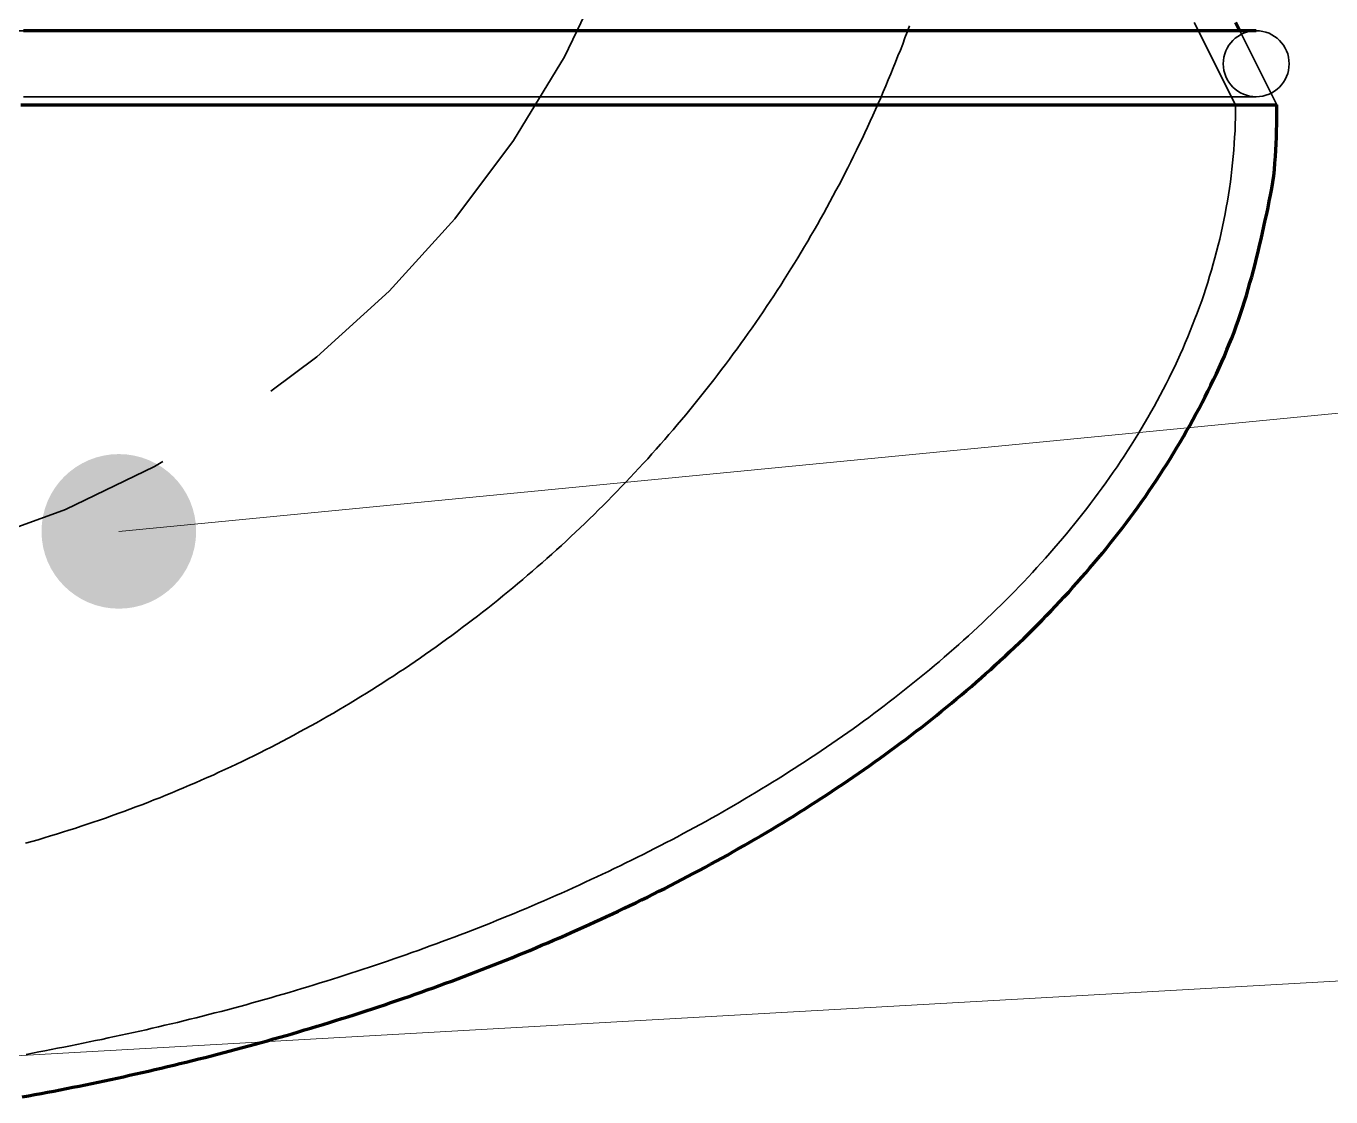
# Model space of a CAD drawing. Header units: millimetres. Extents: x 0 to 2208, y 0 to 420.
# Drawn here: x 94.6 to 104.73, y 146.68 to 154.99 of the extents above; entities that cross this region are included whole.
import ezdxf

# ---------------------------------------------------------------- set-up
doc = ezdxf.new("R2010")
doc.units = ezdxf.units.MM
doc.linetypes.add('IRAM-E-TRAZOS', pattern=[5, 4, -1])
for name, color, linetype, lineweight in [('01-VISIBLE', 7, 'CONTINUOUS', 70), ('02-OCULTA', 4, 'IRAM-E-TRAZOS', 35), ('08-FINA', 5, 'CONTINUOUS', 18)]:
    doc.layers.add(name, color=color, linetype=linetype, lineweight=lineweight)

msp = doc.modelspace()

# ---------------------------------------------------------------- hatches: boundary and pattern name
at = {"layer": '08-FINA'}
h = msp.add_hatch(color=7, dxfattribs=at)
h.dxf.hatch_style = 1
edge = h.paths.add_edge_path()
edge.add_arc((95.323, 151.066), 0.6, 0, 360)

# ---------------------------------------------------------------- linework, layer by layer
at = {"layer": '01-VISIBLE'}
msp.add_line((104.021, 154.952), (103.989, 155.016), dxfattribs=at)
for points in [[(104.149, 154.952), (104.081, 154.952), (104.013, 154.952), (103.944, 154.952), (103.876, 154.952), (103.808, 154.952), (103.739, 154.952), (103.671, 154.952), (103.603, 154.952), (103.534, 154.952), (103.466, 154.952), (103.398, 154.952), (103.329, 154.952), (103.261, 154.952), (103.193, 154.952), (103.124, 154.952), (103.056, 154.952), (102.988, 154.952), (102.919, 154.952), (102.851, 154.952), (102.783, 154.952), (102.714, 154.952), (102.646, 154.952), (102.578, 154.952), (102.509, 154.952), (102.441, 154.952), (102.373, 154.952), (102.304, 154.952), (102.236, 154.952), (102.168, 154.952), (102.099, 154.952), (102.031, 154.952), (101.963, 154.952), (101.894, 154.952), (101.826, 154.952), (101.758, 154.952), (101.69, 154.952), (101.621, 154.952), (101.553, 154.952), (101.485, 154.952), (101.416, 154.952), (101.348, 154.952), (101.28, 154.952), (101.211, 154.952), (101.143, 154.952), (101.075, 154.952), (101.006, 154.952), (100.938, 154.952), (100.87, 154.952), (100.801, 154.952), (100.733, 154.952), (100.665, 154.952), (100.596, 154.952), (100.528, 154.952), (100.46, 154.952), (100.391, 154.952), (100.323, 154.952), (100.255, 154.952), (100.186, 154.952), (100.118, 154.952), (100.05, 154.952), (99.981, 154.952), (99.913, 154.952), (99.845, 154.952), (99.776, 154.952), (99.708, 154.952), (99.64, 154.952), (99.571, 154.952), (99.503, 154.952), (99.435, 154.952), (99.366, 154.952), (99.298, 154.952), (99.23, 154.952), (99.161, 154.952), (99.093, 154.952), (99.025, 154.952), (98.956, 154.952), (98.888, 154.952), (98.82, 154.952), (98.751, 154.952), (98.683, 154.952), (98.615, 154.952), (98.547, 154.952), (98.478, 154.952), (98.41, 154.952), (98.342, 154.952), (98.273, 154.952), (98.205, 154.952), (98.137, 154.952), (98.068, 154.952), (98, 154.952), (97.932, 154.952), (97.863, 154.952), (97.795, 154.952), (97.727, 154.952), (97.658, 154.952), (97.59, 154.952), (97.522, 154.952), (97.453, 154.952), (97.385, 154.952), (97.317, 154.952), (97.248, 154.952), (97.18, 154.952), (97.112, 154.952), (97.043, 154.952), (96.975, 154.952), (96.907, 154.952), (96.838, 154.952), (96.77, 154.952), (96.702, 154.952), (96.633, 154.952), (96.565, 154.952), (96.497, 154.952), (96.428, 154.952), (96.36, 154.952), (96.292, 154.952), (96.223, 154.952), (96.155, 154.952), (96.087, 154.952), (96.018, 154.952), (95.95, 154.952), (95.882, 154.952), (95.813, 154.952), (95.745, 154.952), (95.677, 154.952), (95.608, 154.952), (95.54, 154.952), (95.472, 154.952), (95.403, 154.952), (95.335, 154.952), (95.267, 154.952), (95.198, 154.952), (95.13, 154.952), (95.062, 154.952), (94.994, 154.952), (94.925, 154.952), (94.857, 154.952), (94.789, 154.952), (94.72, 154.952), (94.652, 154.952), (94.584, 154.952)], [(104.149, 154.952), (104.128, 154.952), (104.106, 154.952), (104.085, 154.952), (104.064, 154.952), (104.042, 154.952), (104.021, 154.952)], [(94.562, 154.376), (94.632, 154.376), (94.701, 154.376), (94.77, 154.376), (94.839, 154.376), (94.908, 154.376), (94.977, 154.376), (95.046, 154.376), (95.115, 154.376), (95.185, 154.376), (95.254, 154.376), (95.323, 154.376), (95.392, 154.376), (95.461, 154.376), (95.53, 154.376), (95.599, 154.376), (95.668, 154.376), (95.738, 154.376), (95.807, 154.376), (95.876, 154.376), (95.945, 154.376), (96.014, 154.376), (96.083, 154.376), (96.152, 154.376), (96.221, 154.376), (96.291, 154.376), (96.36, 154.376), (96.429, 154.376), (96.498, 154.376), (96.567, 154.376), (96.636, 154.376), (96.705, 154.376), (96.774, 154.376), (96.844, 154.376), (96.913, 154.376), (96.982, 154.376), (97.051, 154.376), (97.12, 154.376), (97.189, 154.376), (97.258, 154.376), (97.327, 154.376), (97.397, 154.376), (97.466, 154.376), (97.535, 154.376), (97.604, 154.376), (97.673, 154.376), (97.742, 154.376), (97.811, 154.376), (97.88, 154.376), (97.95, 154.376), (98.019, 154.376), (98.088, 154.376), (98.157, 154.376), (98.226, 154.376), (98.295, 154.376), (98.364, 154.376), (98.433, 154.376), (98.503, 154.376), (98.572, 154.376), (98.641, 154.376), (98.71, 154.376), (98.779, 154.376), (98.848, 154.376), (98.917, 154.376), (98.986, 154.376), (99.056, 154.376), (99.125, 154.376), (99.194, 154.376), (99.263, 154.376), (99.332, 154.376), (99.401, 154.376), (99.47, 154.376), (99.539, 154.376), (99.609, 154.376), (99.678, 154.376), (99.747, 154.376), (99.816, 154.376), (99.885, 154.376), (99.954, 154.376), (100.023, 154.376), (100.092, 154.376), (100.162, 154.376), (100.231, 154.376), (100.3, 154.376), (100.369, 154.376), (100.438, 154.376), (100.507, 154.376), (100.576, 154.376), (100.645, 154.376), (100.715, 154.376), (100.784, 154.376), (100.853, 154.376), (100.922, 154.376), (100.991, 154.376), (101.06, 154.376), (101.129, 154.376), (101.198, 154.376), (101.268, 154.376), (101.337, 154.376), (101.406, 154.376), (101.475, 154.376), (101.544, 154.376), (101.613, 154.376), (101.682, 154.376), (101.751, 154.376), (101.821, 154.376), (101.89, 154.376), (101.959, 154.376), (102.028, 154.376), (102.097, 154.376), (102.166, 154.376), (102.235, 154.376), (102.304, 154.376), (102.374, 154.376), (102.443, 154.376), (102.512, 154.376), (102.581, 154.376), (102.65, 154.376), (102.719, 154.376), (102.788, 154.376), (102.857, 154.376), (102.927, 154.376), (102.996, 154.376), (103.065, 154.376), (103.134, 154.376), (103.203, 154.376), (103.272, 154.376), (103.341, 154.376), (103.41, 154.376), (103.48, 154.376), (103.549, 154.376), (103.618, 154.376), (103.687, 154.376), (103.756, 154.376), (103.825, 154.376), (103.894, 154.376), (103.963, 154.376), (104.033, 154.376), (104.102, 154.376), (104.171, 154.376), (104.24, 154.376), (104.309, 154.376)], [(94.572, 146.676), (94.621, 146.685), (94.67, 146.694), (94.72, 146.704), (94.769, 146.713), (94.818, 146.722), (94.867, 146.732), (94.917, 146.741), (94.966, 146.751), (95.015, 146.761), (95.064, 146.771), (95.113, 146.781), (95.162, 146.791), (95.211, 146.802), (95.26, 146.812), (95.309, 146.823), (95.358, 146.833), (95.407, 146.844), (95.456, 146.855), (95.505, 146.866), (95.554, 146.877), (95.602, 146.889), (95.651, 146.9), (95.7, 146.912), (95.749, 146.923), (95.797, 146.935), (95.846, 146.947), (95.895, 146.959), (95.943, 146.971), (95.992, 146.983), (96.041, 146.996), (96.089, 147.008), (96.138, 147.021), (96.186, 147.033), (96.234, 147.046), (96.283, 147.059), (96.331, 147.072), (96.38, 147.086), (96.428, 147.099), (96.476, 147.112), (96.524, 147.126), (96.573, 147.14), (96.621, 147.153), (96.669, 147.167), (96.717, 147.182), (96.765, 147.196), (96.813, 147.21), (96.861, 147.225), (96.909, 147.239), (96.957, 147.254), (97.005, 147.269), (97.053, 147.284), (97.1, 147.299), (97.148, 147.314), (97.196, 147.329), (97.243, 147.345), (97.291, 147.361), (97.339, 147.376), (97.386, 147.392), (97.434, 147.408), (97.481, 147.424), (97.528, 147.441), (97.576, 147.457), (97.623, 147.474), (97.67, 147.49), (97.717, 147.507), (97.765, 147.524), (97.812, 147.541), (97.859, 147.558), (97.906, 147.576), (97.953, 147.593), (98, 147.611), (98.047, 147.629), (98.093, 147.647), (98.14, 147.665), (98.187, 147.683), (98.233, 147.701), (98.28, 147.72), (98.327, 147.738), (98.373, 147.757), (98.419, 147.776), (98.466, 147.795), (98.512, 147.814), (98.558, 147.833), (98.604, 147.853), (98.651, 147.872), (98.697, 147.892), (98.743, 147.912), (98.789, 147.932), (98.834, 147.952), (98.88, 147.973), (98.926, 147.993), (98.972, 148.014), (99.017, 148.034), (99.063, 148.055), (99.108, 148.076), (99.154, 148.098), (99.199, 148.119), (99.244, 148.141), (99.289, 148.162), (99.335, 148.184), (99.38, 148.206), (99.425, 148.228), (99.469, 148.25), (99.514, 148.273), (99.559, 148.295), (99.604, 148.318), (99.648, 148.341), (99.693, 148.364), (99.737, 148.387), (99.781, 148.411), (99.826, 148.434), (99.87, 148.458), (99.914, 148.482), (99.958, 148.506), (100.002, 148.53), (100.046, 148.554), (100.089, 148.579), (100.133, 148.604), (100.176, 148.628), (100.22, 148.653), (100.263, 148.679), (100.306, 148.704), (100.35, 148.729), (100.393, 148.755), (100.435, 148.781), (100.478, 148.807), (100.521, 148.833), (100.564, 148.859), (100.606, 148.886), (100.649, 148.913), (100.691, 148.94), (100.733, 148.967), (100.775, 148.994), (100.817, 149.021), (100.859, 149.049), (100.901, 149.077), (100.942, 149.104), (100.984, 149.133), (101.025, 149.161), (101.066, 149.189), (101.107, 149.218), (101.148, 149.247), (101.189, 149.276), (101.23, 149.305), (101.271, 149.334), (101.311, 149.364), (101.351, 149.394), (101.392, 149.424), (101.432, 149.454), (101.472, 149.484), (101.511, 149.515), (101.551, 149.545), (101.59, 149.576), (101.63, 149.607), (101.669, 149.638), (101.708, 149.67), (101.747, 149.702), (101.785, 149.733), (101.824, 149.765), (101.862, 149.798), (101.901, 149.83), (101.939, 149.863), (101.976, 149.896), (102.014, 149.929), (102.052, 149.962), (102.089, 149.995), (102.126, 150.029), (102.163, 150.063), (102.2, 150.097), (102.236, 150.131), (102.273, 150.166), (102.309, 150.2), (102.345, 150.235), (102.381, 150.27), (102.416, 150.305), (102.452, 150.341), (102.487, 150.377), (102.522, 150.412), (102.557, 150.449), (102.591, 150.485), (102.626, 150.521), (102.66, 150.558), (102.694, 150.595), (102.727, 150.632), (102.761, 150.669), (102.794, 150.707), (102.827, 150.745), (102.859, 150.783), (102.892, 150.821), (102.924, 150.859), (102.956, 150.898), (102.988, 150.937), (103.019, 150.976), (103.05, 151.015), (103.081, 151.055), (103.112, 151.094), (103.142, 151.134), (103.172, 151.174), (103.202, 151.215), (103.231, 151.255), (103.26, 151.296), (103.289, 151.337), (103.317, 151.378), (103.345, 151.42), (103.373, 151.462), (103.401, 151.504), (103.428, 151.546), (103.455, 151.588), (103.481, 151.63), (103.507, 151.673), (103.533, 151.716), (103.559, 151.759), (103.584, 151.802), (103.609, 151.846), (103.634, 151.889), (103.658, 151.933), (103.682, 151.977), (103.706, 152.021), (103.729, 152.066), (103.752, 152.11), (103.775, 152.155), (103.797, 152.2), (103.819, 152.245), (103.84, 152.29), (103.861, 152.336), (103.882, 152.381), (103.902, 152.427), (103.921, 152.474), (103.94, 152.52), (103.959, 152.566), (103.977, 152.613), (103.994, 152.66), (104.011, 152.707), (104.027, 152.755), (104.043, 152.802), (104.058, 152.85), (104.073, 152.898), (104.087, 152.946), (104.101, 152.994), (104.114, 153.043), (104.127, 153.091), (104.14, 153.14), (104.152, 153.188), (104.164, 153.237), (104.176, 153.286), (104.187, 153.334), (104.198, 153.383), (104.209, 153.432), (104.22, 153.481), (104.231, 153.53), (104.241, 153.579), (104.251, 153.628), (104.261, 153.677), (104.27, 153.727), (104.278, 153.776), (104.285, 153.826), (104.291, 153.875), (104.295, 153.925), (104.299, 153.975), (104.302, 154.025), (104.304, 154.075), (104.306, 154.125), (104.307, 154.176), (104.308, 154.226), (104.309, 154.276), (104.309, 154.326), (104.309, 154.376)]]:
    msp.add_lwpolyline(points, dxfattribs=at)
at = {"layer": '02-OCULTA'}
for p, q in [((103.669, 155.016), (103.989, 154.376)), ((104.309, 154.376), (104.021, 154.952))]:
    msp.add_line(p, q, dxfattribs=at)
for points in [[(104.021, 154.952), (103.953, 154.952), (103.886, 154.952), (103.818, 154.952), (103.75, 154.952), (103.683, 154.952), (103.615, 154.952), (103.547, 154.952), (103.48, 154.952), (103.412, 154.952), (103.344, 154.952), (103.277, 154.952), (103.209, 154.952), (103.141, 154.952), (103.073, 154.952), (103.006, 154.952), (102.938, 154.952), (102.87, 154.952), (102.803, 154.952), (102.735, 154.952), (102.667, 154.952), (102.6, 154.952), (102.532, 154.952), (102.464, 154.952), (102.397, 154.952), (102.329, 154.952), (102.261, 154.952), (102.194, 154.952), (102.126, 154.952), (102.058, 154.952), (101.991, 154.952), (101.923, 154.952), (101.855, 154.952), (101.787, 154.952), (101.72, 154.952), (101.652, 154.952), (101.584, 154.952), (101.517, 154.952), (101.449, 154.952), (101.381, 154.952), (101.314, 154.952), (101.246, 154.952), (101.178, 154.952), (101.111, 154.952), (101.043, 154.952), (100.975, 154.952), (100.908, 154.952), (100.84, 154.952), (100.772, 154.952), (100.704, 154.952), (100.637, 154.952), (100.569, 154.952), (100.501, 154.952), (100.434, 154.952), (100.366, 154.952), (100.298, 154.952), (100.231, 154.952), (100.163, 154.952), (100.095, 154.952), (100.028, 154.952), (99.96, 154.952), (99.892, 154.952), (99.825, 154.952), (99.757, 154.952), (99.689, 154.952), (99.622, 154.952), (99.554, 154.952), (99.486, 154.952), (99.418, 154.952), (99.351, 154.952), (99.283, 154.952), (99.215, 154.952), (99.148, 154.952), (99.08, 154.952), (99.012, 154.952), (98.945, 154.952), (98.877, 154.952), (98.809, 154.952), (98.742, 154.952), (98.674, 154.952), (98.606, 154.952), (98.539, 154.952), (98.471, 154.952), (98.403, 154.952), (98.336, 154.952), (98.268, 154.952), (98.2, 154.952), (98.132, 154.952), (98.065, 154.952), (97.997, 154.952), (97.929, 154.952), (97.862, 154.952), (97.794, 154.952), (97.726, 154.952), (97.659, 154.952), (97.591, 154.952), (97.523, 154.952), (97.456, 154.952), (97.388, 154.952), (97.32, 154.952), (97.253, 154.952), (97.185, 154.952), (97.117, 154.952), (97.05, 154.952), (96.982, 154.952), (96.914, 154.952), (96.846, 154.952), (96.779, 154.952), (96.711, 154.952), (96.643, 154.952), (96.576, 154.952), (96.508, 154.952), (96.44, 154.952), (96.373, 154.952), (96.305, 154.952), (96.237, 154.952), (96.17, 154.952), (96.102, 154.952), (96.034, 154.952), (95.967, 154.952), (95.899, 154.952), (95.831, 154.952), (95.763, 154.952), (95.696, 154.952), (95.628, 154.952), (95.56, 154.952), (95.493, 154.952), (95.425, 154.952), (95.357, 154.952), (95.29, 154.952), (95.222, 154.952), (95.154, 154.952), (95.087, 154.952), (95.019, 154.952), (94.951, 154.952), (94.884, 154.952), (94.816, 154.952), (94.748, 154.952), (94.681, 154.952), (94.613, 154.952), (94.545, 154.952)], [(94.599, 148.646), (94.648, 148.66), (94.696, 148.673), (94.744, 148.688), (94.792, 148.702), (94.839, 148.716), (94.887, 148.731), (94.935, 148.746), (94.982, 148.761), (95.03, 148.777), (95.077, 148.793), (95.125, 148.809), (95.172, 148.825), (95.219, 148.841), (95.267, 148.858), (95.314, 148.875), (95.361, 148.892), (95.408, 148.909), (95.454, 148.927), (95.501, 148.944), (95.548, 148.962), (95.594, 148.981), (95.641, 148.999), (95.687, 149.018), (95.733, 149.037), (95.78, 149.056), (95.826, 149.075), (95.872, 149.095), (95.918, 149.115), (95.963, 149.135), (96.009, 149.155), (96.055, 149.175), (96.1, 149.196), (96.146, 149.217), (96.191, 149.238), (96.236, 149.259), (96.281, 149.281), (96.326, 149.303), (96.371, 149.325), (96.416, 149.347), (96.461, 149.37), (96.505, 149.392), (96.55, 149.415), (96.594, 149.438), (96.638, 149.462), (96.682, 149.485), (96.726, 149.509), (96.77, 149.533), (96.814, 149.557), (96.858, 149.581), (96.901, 149.606), (96.945, 149.631), (96.988, 149.656), (97.031, 149.681), (97.074, 149.707), (97.117, 149.732), (97.16, 149.758), (97.202, 149.784), (97.245, 149.811), (97.287, 149.837), (97.33, 149.864), (97.372, 149.891), (97.414, 149.918), (97.456, 149.945), (97.497, 149.973), (97.539, 150), (97.581, 150.028), (97.622, 150.056), (97.663, 150.085), (97.704, 150.113), (97.745, 150.142), (97.786, 150.171), (97.826, 150.2), (97.867, 150.229), (97.907, 150.259), (97.948, 150.289), (97.988, 150.319), (98.027, 150.349), (98.067, 150.379), (98.107, 150.409), (98.146, 150.44), (98.186, 150.471), (98.225, 150.502), (98.264, 150.533), (98.303, 150.565), (98.341, 150.597), (98.38, 150.628), (98.418, 150.66), (98.457, 150.693), (98.495, 150.725), (98.533, 150.758), (98.57, 150.79), (98.608, 150.823), (98.645, 150.856), (98.683, 150.89), (98.72, 150.923), (98.757, 150.957), (98.794, 150.991), (98.83, 151.025), (98.867, 151.059), (98.903, 151.093), (98.939, 151.128), (98.975, 151.163), (99.011, 151.198), (99.046, 151.233), (99.082, 151.268), (99.117, 151.304), (99.152, 151.339), (99.187, 151.375), (99.222, 151.411), (99.257, 151.447), (99.291, 151.483), (99.325, 151.52), (99.359, 151.556), (99.393, 151.593), (99.427, 151.63), (99.46, 151.667), (99.494, 151.705), (99.527, 151.742), (99.56, 151.78), (99.592, 151.817), (99.625, 151.855), (99.657, 151.893), (99.69, 151.932), (99.722, 151.97), (99.753, 152.009), (99.785, 152.047), (99.817, 152.086), (99.848, 152.125), (99.879, 152.164), (99.91, 152.204), (99.94, 152.243), (99.971, 152.283), (100.001, 152.323), (100.031, 152.362), (100.061, 152.402), (100.091, 152.443), (100.121, 152.483), (100.15, 152.524), (100.179, 152.564), (100.208, 152.605), (100.237, 152.646), (100.265, 152.687), (100.294, 152.728), (100.322, 152.769), (100.35, 152.811), (100.377, 152.853), (100.405, 152.894), (100.432, 152.936), (100.459, 152.978), (100.486, 153.02), (100.513, 153.063), (100.539, 153.105), (100.566, 153.148), (100.592, 153.19), (100.618, 153.233), (100.643, 153.276), (100.669, 153.319), (100.694, 153.362), (100.719, 153.405), (100.744, 153.449), (100.769, 153.492), (100.793, 153.536), (100.817, 153.58), (100.841, 153.624), (100.865, 153.668), (100.888, 153.712), (100.912, 153.756), (100.935, 153.8), (100.958, 153.845), (100.98, 153.889), (101.003, 153.934), (101.025, 153.979), (101.047, 154.024), (101.069, 154.069), (101.091, 154.114), (101.112, 154.159), (101.133, 154.204), (101.154, 154.25), (101.175, 154.295), (101.195, 154.341), (101.215, 154.387), (101.235, 154.432), (101.255, 154.478), (101.275, 154.524), (101.294, 154.57), (101.313, 154.617), (101.332, 154.663), (101.351, 154.709), (101.369, 154.756), (101.388, 154.802), (101.406, 154.849), (101.423, 154.896), (101.441, 154.942), (101.458, 154.989)], [(94.599, 148.646), (94.648, 148.66), (94.696, 148.673), (94.744, 148.688), (94.792, 148.702), (94.839, 148.716), (94.887, 148.731), (94.935, 148.746), (94.982, 148.761), (95.03, 148.777), (95.077, 148.793), (95.125, 148.809), (95.172, 148.825), (95.219, 148.841), (95.267, 148.858), (95.314, 148.875), (95.361, 148.892), (95.408, 148.909), (95.454, 148.927), (95.501, 148.944), (95.548, 148.962), (95.594, 148.981), (95.641, 148.999), (95.687, 149.018), (95.733, 149.037), (95.78, 149.056), (95.826, 149.075), (95.872, 149.095), (95.918, 149.115), (95.963, 149.135), (96.009, 149.155), (96.055, 149.175), (96.1, 149.196), (96.146, 149.217), (96.191, 149.238), (96.236, 149.259), (96.281, 149.281), (96.326, 149.303), (96.371, 149.325), (96.416, 149.347), (96.461, 149.37), (96.505, 149.392), (96.55, 149.415), (96.594, 149.438), (96.638, 149.462), (96.682, 149.485), (96.726, 149.509), (96.77, 149.533), (96.814, 149.557), (96.858, 149.581), (96.901, 149.606), (96.945, 149.631), (96.988, 149.656), (97.031, 149.681), (97.074, 149.707), (97.117, 149.732), (97.16, 149.758), (97.202, 149.784), (97.245, 149.811), (97.287, 149.837), (97.33, 149.864), (97.372, 149.891), (97.414, 149.918), (97.456, 149.945), (97.497, 149.973), (97.539, 150), (97.581, 150.028), (97.622, 150.056), (97.663, 150.085), (97.704, 150.113), (97.745, 150.142), (97.786, 150.171), (97.826, 150.2), (97.867, 150.229), (97.907, 150.259), (97.948, 150.289), (97.988, 150.319), (98.027, 150.349), (98.067, 150.379), (98.107, 150.409), (98.146, 150.44), (98.186, 150.471), (98.225, 150.502), (98.264, 150.533), (98.303, 150.565), (98.341, 150.597), (98.38, 150.628), (98.418, 150.66), (98.457, 150.693), (98.495, 150.725), (98.533, 150.758), (98.57, 150.79), (98.608, 150.823), (98.645, 150.856), (98.683, 150.89), (98.72, 150.923), (98.757, 150.957), (98.794, 150.991), (98.83, 151.025), (98.867, 151.059), (98.903, 151.093), (98.939, 151.128), (98.975, 151.163), (99.011, 151.198), (99.046, 151.233), (99.082, 151.268), (99.117, 151.304), (99.152, 151.339), (99.187, 151.375), (99.222, 151.411), (99.257, 151.447), (99.291, 151.483), (99.325, 151.52), (99.359, 151.556), (99.393, 151.593), (99.427, 151.63), (99.46, 151.667), (99.494, 151.705), (99.527, 151.742), (99.56, 151.78), (99.592, 151.817), (99.625, 151.855), (99.657, 151.893), (99.69, 151.932), (99.722, 151.97), (99.753, 152.009), (99.785, 152.047), (99.817, 152.086), (99.848, 152.125), (99.879, 152.164), (99.91, 152.204), (99.94, 152.243), (99.971, 152.283), (100.001, 152.323), (100.031, 152.362), (100.061, 152.402), (100.091, 152.443), (100.121, 152.483), (100.15, 152.524), (100.179, 152.564), (100.208, 152.605), (100.237, 152.646), (100.265, 152.687), (100.294, 152.728), (100.322, 152.769), (100.35, 152.811), (100.377, 152.853), (100.405, 152.894), (100.432, 152.936), (100.459, 152.978), (100.486, 153.02), (100.513, 153.063), (100.539, 153.105), (100.566, 153.148), (100.592, 153.19), (100.618, 153.233), (100.643, 153.276), (100.669, 153.319), (100.694, 153.362), (100.719, 153.405), (100.744, 153.449), (100.769, 153.492), (100.793, 153.536), (100.817, 153.58), (100.841, 153.624), (100.865, 153.668), (100.888, 153.712), (100.912, 153.756), (100.935, 153.8), (100.958, 153.845), (100.98, 153.889), (101.003, 153.934), (101.025, 153.979), (101.047, 154.024), (101.069, 154.069), (101.091, 154.114), (101.112, 154.159), (101.133, 154.204), (101.154, 154.25), (101.175, 154.295), (101.195, 154.341), (101.215, 154.387), (101.235, 154.432), (101.255, 154.478), (101.275, 154.524), (101.294, 154.57), (101.313, 154.617), (101.332, 154.663), (101.351, 154.709), (101.369, 154.756), (101.388, 154.802), (101.406, 154.849), (101.423, 154.896), (101.441, 154.942), (101.458, 154.989)], [(94.599, 148.646), (94.648, 148.66), (94.696, 148.673), (94.744, 148.688), (94.792, 148.702), (94.839, 148.716), (94.887, 148.731), (94.935, 148.746), (94.982, 148.761), (95.03, 148.777), (95.077, 148.793), (95.125, 148.809), (95.172, 148.825), (95.219, 148.841), (95.267, 148.858), (95.314, 148.875), (95.361, 148.892), (95.408, 148.909), (95.454, 148.927), (95.501, 148.944), (95.548, 148.962), (95.594, 148.981), (95.641, 148.999), (95.687, 149.018), (95.733, 149.037), (95.78, 149.056), (95.826, 149.075), (95.872, 149.095), (95.918, 149.115), (95.963, 149.135), (96.009, 149.155), (96.055, 149.175), (96.1, 149.196), (96.146, 149.217), (96.191, 149.238), (96.236, 149.259), (96.281, 149.281), (96.326, 149.303), (96.371, 149.325), (96.416, 149.347), (96.461, 149.37), (96.505, 149.392), (96.55, 149.415), (96.594, 149.438), (96.638, 149.462), (96.682, 149.485), (96.726, 149.509), (96.77, 149.533), (96.814, 149.557), (96.858, 149.581), (96.901, 149.606), (96.945, 149.631), (96.988, 149.656), (97.031, 149.681), (97.074, 149.707), (97.117, 149.732), (97.16, 149.758), (97.202, 149.784), (97.245, 149.811), (97.287, 149.837), (97.33, 149.864), (97.372, 149.891), (97.414, 149.918), (97.456, 149.945), (97.497, 149.973), (97.539, 150), (97.581, 150.028), (97.622, 150.056), (97.663, 150.085), (97.704, 150.113), (97.745, 150.142), (97.786, 150.171), (97.826, 150.2), (97.867, 150.229), (97.907, 150.259), (97.948, 150.289), (97.988, 150.319), (98.027, 150.349), (98.067, 150.379), (98.107, 150.409), (98.146, 150.44), (98.186, 150.471), (98.225, 150.502), (98.264, 150.533), (98.303, 150.565), (98.341, 150.597), (98.38, 150.628), (98.418, 150.66), (98.457, 150.693), (98.495, 150.725), (98.533, 150.758), (98.57, 150.79), (98.608, 150.823), (98.645, 150.856), (98.683, 150.89), (98.72, 150.923), (98.757, 150.957), (98.794, 150.991), (98.83, 151.025), (98.867, 151.059), (98.903, 151.093), (98.939, 151.128), (98.975, 151.163), (99.011, 151.198), (99.046, 151.233), (99.082, 151.268), (99.117, 151.304), (99.152, 151.339), (99.187, 151.375), (99.222, 151.411), (99.257, 151.447), (99.291, 151.483), (99.325, 151.52), (99.359, 151.556), (99.393, 151.593), (99.427, 151.63), (99.46, 151.667), (99.494, 151.705), (99.527, 151.742), (99.56, 151.78), (99.592, 151.817), (99.625, 151.855), (99.657, 151.893), (99.69, 151.932), (99.722, 151.97), (99.753, 152.009), (99.785, 152.047), (99.817, 152.086), (99.848, 152.125), (99.879, 152.164), (99.91, 152.204), (99.94, 152.243), (99.971, 152.283), (100.001, 152.323), (100.031, 152.362), (100.061, 152.402), (100.091, 152.443), (100.121, 152.483), (100.15, 152.524), (100.179, 152.564), (100.208, 152.605), (100.237, 152.646), (100.265, 152.687), (100.294, 152.728), (100.322, 152.769), (100.35, 152.811), (100.377, 152.853), (100.405, 152.894), (100.432, 152.936), (100.459, 152.978), (100.486, 153.02), (100.513, 153.063), (100.539, 153.105), (100.566, 153.148), (100.592, 153.19), (100.618, 153.233), (100.643, 153.276), (100.669, 153.319), (100.694, 153.362), (100.719, 153.405), (100.744, 153.449), (100.769, 153.492), (100.793, 153.536), (100.817, 153.58), (100.841, 153.624), (100.865, 153.668), (100.888, 153.712), (100.912, 153.756), (100.935, 153.8), (100.958, 153.845), (100.98, 153.889), (101.003, 153.934), (101.025, 153.979), (101.047, 154.024), (101.069, 154.069), (101.091, 154.114), (101.112, 154.159), (101.133, 154.204), (101.154, 154.25), (101.175, 154.295), (101.195, 154.341), (101.215, 154.387), (101.235, 154.432), (101.255, 154.478), (101.275, 154.524), (101.294, 154.57), (101.313, 154.617), (101.332, 154.663), (101.351, 154.709), (101.369, 154.756), (101.388, 154.802), (101.406, 154.849), (101.423, 154.896), (101.441, 154.942), (101.458, 154.989)], [(94.584, 154.44), (94.652, 154.44), (94.72, 154.44), (94.789, 154.44), (94.857, 154.44), (94.925, 154.44), (94.994, 154.44), (95.062, 154.44), (95.13, 154.44), (95.198, 154.44), (95.267, 154.44), (95.335, 154.44), (95.403, 154.44), (95.472, 154.44), (95.54, 154.44), (95.608, 154.44), (95.677, 154.44), (95.745, 154.44), (95.813, 154.44), (95.882, 154.44), (95.95, 154.44), (96.018, 154.44), (96.087, 154.44), (96.155, 154.44), (96.223, 154.44), (96.292, 154.44), (96.36, 154.44), (96.428, 154.44), (96.497, 154.44), (96.565, 154.44), (96.633, 154.44), (96.702, 154.44), (96.77, 154.44), (96.838, 154.44), (96.907, 154.44), (96.975, 154.44), (97.043, 154.44), (97.112, 154.44), (97.18, 154.44), (97.248, 154.44), (97.317, 154.44), (97.385, 154.44), (97.453, 154.44), (97.522, 154.44), (97.59, 154.44), (97.658, 154.44), (97.727, 154.44), (97.795, 154.44), (97.863, 154.44), (97.931, 154.44), (98, 154.44), (98.068, 154.44), (98.136, 154.44), (98.205, 154.44), (98.273, 154.44), (98.341, 154.44), (98.41, 154.44), (98.478, 154.44), (98.546, 154.44), (98.615, 154.44), (98.683, 154.44), (98.751, 154.44), (98.82, 154.44), (98.888, 154.44), (98.956, 154.44), (99.025, 154.44), (99.093, 154.44), (99.161, 154.44), (99.23, 154.44), (99.298, 154.44), (99.366, 154.44), (99.435, 154.44), (99.503, 154.44), (99.571, 154.44), (99.64, 154.44), (99.708, 154.44), (99.776, 154.44), (99.845, 154.44), (99.913, 154.44), (99.981, 154.44), (100.05, 154.44), (100.118, 154.44), (100.186, 154.44), (100.255, 154.44), (100.323, 154.44), (100.391, 154.44), (100.46, 154.44), (100.528, 154.44), (100.596, 154.44), (100.664, 154.44), (100.733, 154.44), (100.801, 154.44), (100.869, 154.44), (100.938, 154.44), (101.006, 154.44), (101.074, 154.44), (101.143, 154.44), (101.211, 154.44), (101.279, 154.44), (101.348, 154.44), (101.416, 154.44), (101.484, 154.44), (101.553, 154.44), (101.621, 154.44), (101.689, 154.44), (101.758, 154.44), (101.826, 154.44), (101.894, 154.44), (101.963, 154.44), (102.031, 154.44), (102.099, 154.44), (102.168, 154.44), (102.236, 154.44), (102.304, 154.44), (102.373, 154.44), (102.441, 154.44), (102.509, 154.44), (102.578, 154.44), (102.646, 154.44), (102.714, 154.44), (102.783, 154.44), (102.851, 154.44), (102.919, 154.44), (102.988, 154.44), (103.056, 154.44), (103.124, 154.44), (103.193, 154.44), (103.261, 154.44), (103.329, 154.44), (103.397, 154.44), (103.466, 154.44), (103.534, 154.44), (103.602, 154.44), (103.671, 154.44), (103.739, 154.44), (103.807, 154.44), (103.876, 154.44), (103.944, 154.44), (104.012, 154.44), (104.081, 154.44), (104.149, 154.44)], [(94.584, 154.44), (94.652, 154.44), (94.72, 154.44), (94.789, 154.44), (94.857, 154.44), (94.925, 154.44), (94.994, 154.44), (95.062, 154.44), (95.13, 154.44), (95.198, 154.44), (95.267, 154.44), (95.335, 154.44), (95.403, 154.44), (95.472, 154.44), (95.54, 154.44), (95.608, 154.44), (95.677, 154.44), (95.745, 154.44), (95.813, 154.44), (95.882, 154.44), (95.95, 154.44), (96.018, 154.44), (96.087, 154.44), (96.155, 154.44), (96.223, 154.44), (96.292, 154.44), (96.36, 154.44), (96.428, 154.44), (96.497, 154.44), (96.565, 154.44), (96.633, 154.44), (96.702, 154.44), (96.77, 154.44), (96.838, 154.44), (96.907, 154.44), (96.975, 154.44), (97.043, 154.44), (97.112, 154.44), (97.18, 154.44), (97.248, 154.44), (97.317, 154.44), (97.385, 154.44), (97.453, 154.44), (97.522, 154.44), (97.59, 154.44), (97.658, 154.44), (97.727, 154.44), (97.795, 154.44), (97.863, 154.44), (97.931, 154.44), (98, 154.44), (98.068, 154.44), (98.136, 154.44), (98.205, 154.44), (98.273, 154.44), (98.341, 154.44), (98.41, 154.44), (98.478, 154.44), (98.546, 154.44), (98.615, 154.44), (98.683, 154.44), (98.751, 154.44), (98.82, 154.44), (98.888, 154.44), (98.956, 154.44), (99.025, 154.44), (99.093, 154.44), (99.161, 154.44), (99.23, 154.44), (99.298, 154.44), (99.366, 154.44), (99.435, 154.44), (99.503, 154.44), (99.571, 154.44), (99.64, 154.44), (99.708, 154.44), (99.776, 154.44), (99.845, 154.44), (99.913, 154.44), (99.981, 154.44), (100.05, 154.44), (100.118, 154.44), (100.186, 154.44), (100.255, 154.44), (100.323, 154.44), (100.391, 154.44), (100.46, 154.44), (100.528, 154.44), (100.596, 154.44), (100.664, 154.44), (100.733, 154.44), (100.801, 154.44), (100.869, 154.44), (100.938, 154.44), (101.006, 154.44), (101.074, 154.44), (101.143, 154.44), (101.211, 154.44), (101.279, 154.44), (101.348, 154.44), (101.416, 154.44), (101.484, 154.44), (101.553, 154.44), (101.621, 154.44), (101.689, 154.44), (101.758, 154.44), (101.826, 154.44), (101.894, 154.44), (101.963, 154.44), (102.031, 154.44), (102.099, 154.44), (102.168, 154.44), (102.236, 154.44), (102.304, 154.44), (102.373, 154.44), (102.441, 154.44), (102.509, 154.44), (102.578, 154.44), (102.646, 154.44), (102.714, 154.44), (102.783, 154.44), (102.851, 154.44), (102.919, 154.44), (102.988, 154.44), (103.056, 154.44), (103.124, 154.44), (103.193, 154.44), (103.261, 154.44), (103.329, 154.44), (103.397, 154.44), (103.466, 154.44), (103.534, 154.44), (103.602, 154.44), (103.671, 154.44), (103.739, 154.44), (103.807, 154.44), (103.876, 154.44), (103.944, 154.44), (104.012, 154.44), (104.081, 154.44), (104.149, 154.44)], [(104.309, 154.376), (104.24, 154.376), (104.171, 154.376), (104.102, 154.376), (104.033, 154.376), (103.963, 154.376), (103.894, 154.376), (103.825, 154.376), (103.756, 154.376), (103.687, 154.376), (103.618, 154.376), (103.549, 154.376), (103.48, 154.376), (103.41, 154.376), (103.341, 154.376), (103.272, 154.376), (103.203, 154.376), (103.134, 154.376), (103.065, 154.376), (102.996, 154.376), (102.927, 154.376), (102.857, 154.376), (102.788, 154.376), (102.719, 154.376), (102.65, 154.376), (102.581, 154.376), (102.512, 154.376), (102.443, 154.376), (102.374, 154.376), (102.304, 154.376), (102.235, 154.376), (102.166, 154.376), (102.097, 154.376), (102.028, 154.376), (101.959, 154.376), (101.89, 154.376), (101.821, 154.376), (101.751, 154.376), (101.682, 154.376), (101.613, 154.376), (101.544, 154.376), (101.475, 154.376), (101.406, 154.376), (101.337, 154.376), (101.268, 154.376), (101.198, 154.376), (101.129, 154.376), (101.06, 154.376), (100.991, 154.376), (100.922, 154.376), (100.853, 154.376), (100.784, 154.376), (100.715, 154.376), (100.645, 154.376), (100.576, 154.376), (100.507, 154.376), (100.438, 154.376), (100.369, 154.376), (100.3, 154.376), (100.231, 154.376), (100.162, 154.376), (100.092, 154.376), (100.023, 154.376), (99.954, 154.376), (99.885, 154.376), (99.816, 154.376), (99.747, 154.376), (99.678, 154.376), (99.609, 154.376), (99.539, 154.376), (99.47, 154.376), (99.401, 154.376), (99.332, 154.376), (99.263, 154.376), (99.194, 154.376), (99.125, 154.376), (99.056, 154.376), (98.986, 154.376), (98.917, 154.376), (98.848, 154.376), (98.779, 154.376), (98.71, 154.376), (98.641, 154.376), (98.572, 154.376), (98.503, 154.376), (98.433, 154.376), (98.364, 154.376), (98.295, 154.376), (98.226, 154.376), (98.157, 154.376), (98.088, 154.376), (98.019, 154.376), (97.95, 154.376), (97.88, 154.376), (97.811, 154.376), (97.742, 154.376), (97.673, 154.376), (97.604, 154.376), (97.535, 154.376), (97.466, 154.376), (97.397, 154.376), (97.327, 154.376), (97.258, 154.376), (97.189, 154.376), (97.12, 154.376), (97.051, 154.376), (96.982, 154.376), (96.913, 154.376), (96.844, 154.376), (96.774, 154.376), (96.705, 154.376), (96.636, 154.376), (96.567, 154.376), (96.498, 154.376), (96.429, 154.376), (96.36, 154.376), (96.291, 154.376), (96.221, 154.376), (96.152, 154.376), (96.083, 154.376), (96.014, 154.376), (95.945, 154.376), (95.876, 154.376), (95.807, 154.376), (95.738, 154.376), (95.668, 154.376), (95.599, 154.376), (95.53, 154.376), (95.461, 154.376), (95.392, 154.376), (95.323, 154.376), (95.254, 154.376), (95.185, 154.376), (95.115, 154.376), (95.046, 154.376), (94.977, 154.376), (94.908, 154.376), (94.839, 154.376), (94.77, 154.376), (94.701, 154.376), (94.632, 154.376), (94.562, 154.376)], [(103.989, 154.376), (103.922, 154.376), (103.854, 154.376), (103.786, 154.376), (103.719, 154.376), (103.651, 154.376), (103.584, 154.376), (103.516, 154.376), (103.449, 154.376), (103.381, 154.376), (103.314, 154.376), (103.246, 154.376), (103.179, 154.376), (103.111, 154.376), (103.044, 154.376), (102.976, 154.376), (102.909, 154.376), (102.841, 154.376), (102.774, 154.376), (102.706, 154.376), (102.639, 154.376), (102.571, 154.376), (102.504, 154.376), (102.436, 154.376), (102.368, 154.376), (102.301, 154.376), (102.233, 154.376), (102.166, 154.376), (102.098, 154.376), (102.031, 154.376), (101.963, 154.376), (101.896, 154.376), (101.828, 154.376), (101.761, 154.376), (101.693, 154.376), (101.626, 154.376), (101.558, 154.376), (101.491, 154.376), (101.423, 154.376), (101.356, 154.376), (101.288, 154.376), (101.221, 154.376), (101.153, 154.376), (101.085, 154.376), (101.018, 154.376), (100.95, 154.376), (100.883, 154.376), (100.815, 154.376), (100.748, 154.376), (100.68, 154.376), (100.613, 154.376), (100.545, 154.376), (100.478, 154.376), (100.41, 154.376), (100.343, 154.376), (100.275, 154.376), (100.208, 154.376), (100.14, 154.376), (100.073, 154.376), (100.005, 154.376), (99.938, 154.376), (99.87, 154.376), (99.803, 154.376), (99.735, 154.376), (99.667, 154.376), (99.6, 154.376), (99.532, 154.376), (99.465, 154.376), (99.397, 154.376), (99.33, 154.376), (99.262, 154.376), (99.195, 154.376), (99.127, 154.376), (99.06, 154.376), (98.992, 154.376), (98.925, 154.376), (98.857, 154.376), (98.79, 154.376), (98.722, 154.376), (98.655, 154.376), (98.587, 154.376), (98.52, 154.376), (98.452, 154.376), (98.384, 154.376), (98.317, 154.376), (98.249, 154.376), (98.182, 154.376), (98.114, 154.376), (98.047, 154.376), (97.979, 154.376), (97.912, 154.376), (97.844, 154.376), (97.777, 154.376), (97.709, 154.376), (97.642, 154.376), (97.574, 154.376), (97.507, 154.376), (97.439, 154.376), (97.372, 154.376), (97.304, 154.376), (97.237, 154.376), (97.169, 154.376), (97.102, 154.376), (97.034, 154.376), (96.966, 154.376), (96.899, 154.376), (96.831, 154.376), (96.764, 154.376), (96.696, 154.376), (96.629, 154.376), (96.561, 154.376), (96.494, 154.376), (96.426, 154.376), (96.359, 154.376), (96.291, 154.376), (96.224, 154.376), (96.156, 154.376), (96.089, 154.376), (96.021, 154.376), (95.954, 154.376), (95.886, 154.376), (95.819, 154.376), (95.751, 154.376), (95.683, 154.376), (95.616, 154.376), (95.548, 154.376), (95.481, 154.376), (95.413, 154.376), (95.346, 154.376), (95.278, 154.376), (95.211, 154.376), (95.143, 154.376), (95.076, 154.376), (95.008, 154.376), (94.941, 154.376), (94.873, 154.376), (94.806, 154.376), (94.738, 154.376), (94.671, 154.376), (94.603, 154.376)], [(94.603, 154.376), (94.671, 154.376), (94.738, 154.376), (94.806, 154.376), (94.873, 154.376), (94.941, 154.376), (95.008, 154.376), (95.076, 154.376), (95.143, 154.376), (95.211, 154.376), (95.278, 154.376), (95.346, 154.376), (95.413, 154.376), (95.481, 154.376), (95.548, 154.376), (95.616, 154.376), (95.683, 154.376), (95.751, 154.376), (95.819, 154.376), (95.886, 154.376), (95.954, 154.376), (96.021, 154.376), (96.089, 154.376), (96.156, 154.376), (96.224, 154.376), (96.291, 154.376), (96.359, 154.376), (96.426, 154.376), (96.494, 154.376), (96.561, 154.376), (96.629, 154.376), (96.696, 154.376), (96.764, 154.376), (96.831, 154.376), (96.899, 154.376), (96.966, 154.376), (97.034, 154.376), (97.102, 154.376), (97.169, 154.376), (97.237, 154.376), (97.304, 154.376), (97.372, 154.376), (97.439, 154.376), (97.507, 154.376), (97.574, 154.376), (97.642, 154.376), (97.709, 154.376), (97.777, 154.376), (97.844, 154.376), (97.912, 154.376), (97.979, 154.376), (98.047, 154.376), (98.114, 154.376), (98.182, 154.376), (98.249, 154.376), (98.317, 154.376), (98.384, 154.376), (98.452, 154.376), (98.52, 154.376), (98.587, 154.376), (98.655, 154.376), (98.722, 154.376), (98.79, 154.376), (98.857, 154.376), (98.925, 154.376), (98.992, 154.376), (99.06, 154.376), (99.127, 154.376), (99.195, 154.376), (99.262, 154.376), (99.33, 154.376), (99.397, 154.376), (99.465, 154.376), (99.532, 154.376), (99.6, 154.376), (99.667, 154.376), (99.735, 154.376), (99.803, 154.376), (99.87, 154.376), (99.938, 154.376), (100.005, 154.376), (100.073, 154.376), (100.14, 154.376), (100.208, 154.376), (100.275, 154.376), (100.343, 154.376), (100.41, 154.376), (100.478, 154.376), (100.545, 154.376), (100.613, 154.376), (100.68, 154.376), (100.748, 154.376), (100.815, 154.376), (100.883, 154.376), (100.95, 154.376), (101.018, 154.376), (101.085, 154.376), (101.153, 154.376), (101.221, 154.376), (101.288, 154.376), (101.356, 154.376), (101.423, 154.376), (101.491, 154.376), (101.558, 154.376), (101.626, 154.376), (101.693, 154.376), (101.761, 154.376), (101.828, 154.376), (101.896, 154.376), (101.963, 154.376), (102.031, 154.376), (102.098, 154.376), (102.166, 154.376), (102.233, 154.376), (102.301, 154.376), (102.368, 154.376), (102.436, 154.376), (102.504, 154.376), (102.571, 154.376), (102.639, 154.376), (102.706, 154.376), (102.774, 154.376), (102.841, 154.376), (102.909, 154.376), (102.976, 154.376), (103.044, 154.376), (103.111, 154.376), (103.179, 154.376), (103.246, 154.376), (103.314, 154.376), (103.381, 154.376), (103.449, 154.376), (103.516, 154.376), (103.584, 154.376), (103.651, 154.376), (103.719, 154.376), (103.786, 154.376), (103.854, 154.376), (103.922, 154.376), (103.989, 154.376)], [(103.989, 154.376), (103.989, 154.326), (103.988, 154.276), (103.987, 154.226), (103.985, 154.176), (103.982, 154.126), (103.979, 154.076), (103.975, 154.026), (103.971, 153.976), (103.966, 153.927), (103.961, 153.877), (103.955, 153.827), (103.949, 153.778), (103.942, 153.728), (103.934, 153.679), (103.926, 153.629), (103.917, 153.58), (103.908, 153.531), (103.899, 153.482), (103.888, 153.433), (103.878, 153.384), (103.866, 153.335), (103.855, 153.287), (103.842, 153.238), (103.829, 153.19), (103.816, 153.142), (103.802, 153.094), (103.788, 153.046), (103.773, 152.998), (103.758, 152.95), (103.742, 152.903), (103.726, 152.856), (103.709, 152.808), (103.692, 152.761), (103.674, 152.715), (103.656, 152.668), (103.638, 152.622), (103.619, 152.575), (103.599, 152.529), (103.579, 152.483), (103.559, 152.438), (103.538, 152.392), (103.517, 152.347), (103.495, 152.302), (103.473, 152.257), (103.451, 152.212), (103.428, 152.168), (103.405, 152.124), (103.381, 152.079), (103.357, 152.036), (103.332, 151.992), (103.308, 151.949), (103.283, 151.905), (103.257, 151.862), (103.231, 151.819), (103.205, 151.777), (103.178, 151.735), (103.151, 151.692), (103.124, 151.65), (103.096, 151.609), (103.069, 151.567), (103.04, 151.526), (103.012, 151.485), (102.983, 151.444), (102.954, 151.404), (102.924, 151.363), (102.894, 151.323), (102.864, 151.283), (102.834, 151.243), (102.803, 151.204), (102.772, 151.165), (102.741, 151.126), (102.709, 151.087), (102.677, 151.048), (102.645, 151.01), (102.613, 150.972), (102.58, 150.934), (102.547, 150.896), (102.514, 150.859), (102.481, 150.822), (102.447, 150.785), (102.413, 150.748), (102.379, 150.711), (102.345, 150.675), (102.31, 150.639), (102.276, 150.603), (102.241, 150.567), (102.205, 150.531), (102.17, 150.496), (102.134, 150.461), (102.098, 150.426), (102.062, 150.392), (102.026, 150.357), (101.99, 150.323), (101.953, 150.289), (101.916, 150.255), (101.879, 150.222), (101.842, 150.188), (101.804, 150.155), (101.767, 150.122), (101.729, 150.089), (101.691, 150.057), (101.653, 150.025), (101.614, 149.992), (101.576, 149.96), (101.537, 149.929), (101.498, 149.897), (101.459, 149.866), (101.42, 149.835), (101.381, 149.804), (101.342, 149.773), (101.302, 149.743), (101.262, 149.712), (101.222, 149.682), (101.182, 149.652), (101.142, 149.622), (101.102, 149.593), (101.061, 149.563), (101.021, 149.534), (100.98, 149.505), (100.939, 149.476), (100.898, 149.448), (100.857, 149.419), (100.815, 149.391), (100.774, 149.363), (100.733, 149.335), (100.691, 149.308), (100.649, 149.28), (100.607, 149.253), (100.565, 149.226), (100.523, 149.199), (100.481, 149.172), (100.439, 149.145), (100.396, 149.119), (100.353, 149.093), (100.311, 149.067), (100.268, 149.041), (100.225, 149.015), (100.182, 148.989), (100.139, 148.964), (100.096, 148.939), (100.053, 148.914), (100.009, 148.889), (99.966, 148.864), (99.922, 148.84), (99.878, 148.815), (99.835, 148.791), (99.791, 148.767), (99.747, 148.743), (99.703, 148.72), (99.659, 148.696), (99.614, 148.673), (99.57, 148.65), (99.526, 148.627), (99.481, 148.604), (99.437, 148.581), (99.392, 148.558), (99.347, 148.536), (99.302, 148.514), (99.258, 148.492), (99.213, 148.47), (99.168, 148.448), (99.122, 148.426), (99.077, 148.405), (99.032, 148.384), (98.987, 148.363), (98.941, 148.342), (98.896, 148.321), (98.85, 148.3), (98.805, 148.279), (98.759, 148.259), (98.713, 148.239), (98.668, 148.219), (98.622, 148.199), (98.576, 148.179), (98.53, 148.159), (98.484, 148.14), (98.438, 148.121), (98.391, 148.101), (98.345, 148.082), (98.299, 148.063), (98.253, 148.045), (98.206, 148.026), (98.16, 148.008), (98.113, 147.989), (98.067, 147.971), (98.02, 147.953), (97.973, 147.935), (97.926, 147.917), (97.88, 147.9), (97.833, 147.882), (97.786, 147.865), (97.739, 147.848), (97.692, 147.831), (97.645, 147.814), (97.598, 147.797), (97.551, 147.78), (97.503, 147.764), (97.456, 147.747), (97.409, 147.731), (97.361, 147.715), (97.314, 147.699), (97.267, 147.683), (97.219, 147.667), (97.172, 147.652), (97.124, 147.636), (97.076, 147.621), (97.029, 147.606), (96.981, 147.591), (96.933, 147.576), (96.886, 147.561), (96.838, 147.546), (96.79, 147.531), (96.742, 147.517), (96.694, 147.503), (96.646, 147.488), (96.598, 147.474), (96.55, 147.46), (96.502, 147.446), (96.454, 147.433), (96.406, 147.419), (96.358, 147.406), (96.31, 147.392), (96.261, 147.379), (96.213, 147.366), (96.165, 147.353), (96.117, 147.34), (96.068, 147.328), (96.02, 147.315), (95.971, 147.303), (95.923, 147.291), (95.874, 147.279), (95.826, 147.267), (95.777, 147.255), (95.728, 147.243), (95.68, 147.232), (95.631, 147.22), (95.582, 147.209), (95.534, 147.198), (95.485, 147.187), (95.436, 147.176), (95.387, 147.165), (95.338, 147.155), (95.289, 147.144), (95.24, 147.134), (95.192, 147.123), (95.143, 147.113), (95.094, 147.103), (95.045, 147.093), (94.996, 147.083), (94.947, 147.073), (94.897, 147.063), (94.848, 147.054), (94.799, 147.044), (94.75, 147.035), (94.701, 147.025), (94.652, 147.016), (94.603, 147.006)]]:
    msp.add_lwpolyline(points, dxfattribs=at)
msp.add_circle((104.149, 154.696), 0.256, dxfattribs=at)
msp.add_arc((91.834, 158.516), 7.9, -90, 0, dxfattribs=at)
msp.add_arc((91.834, 158.516), 7.9, -90, 0, dxfattribs=at)
msp.add_arc((91.834, 158.516), 7.9, -90, 0, dxfattribs=at)
at = {"layer": '08-FINA'}
for p, q in [((129.503, 154.38), (95.323, 151.066)), ((139.49, 149.54), (90.484, 146.766))]:
    msp.add_line(p, q, dxfattribs=at)

doc.saveas('drawing.dxf')
